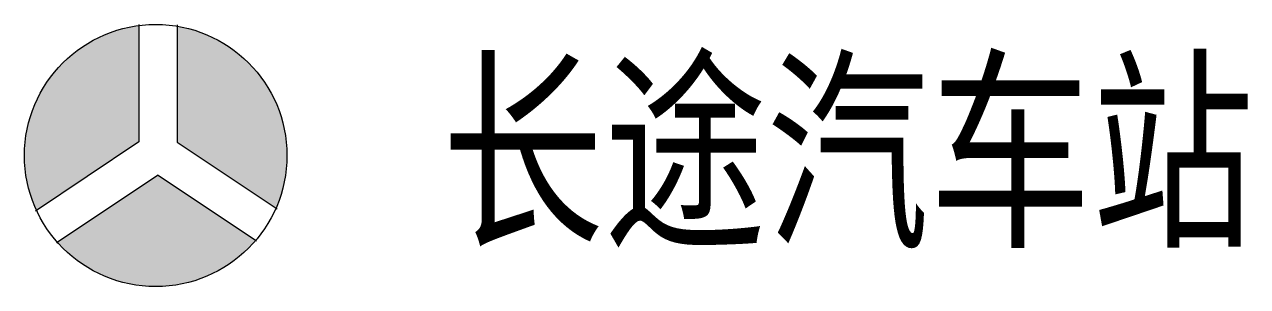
# Model space of a CAD drawing. Header units: millimetres. Extents: x -2.9 to 24.1, y -2.9 to 2.9.
import ezdxf

# ---------------------------------------------------------------- set-up
doc = ezdxf.new("R2010")
doc.units = ezdxf.units.MM
doc.layers.add('设施图块', color=7, linetype='Continuous')
doc.styles.add('设施块标注', font='SIMFANG.TTF', dxfattribs={"width": 0.75})

msp = doc.modelspace()

# ---------------------------------------------------------------- hatches: boundary and pattern name
at = {"layer": '设施图块'}
h = msp.add_hatch(color=5, dxfattribs=at)
h.paths.add_polyline_path([(0.473, 2.853), (0.473, 0.296), (2.65, -1.16, 0.103514), (2.892, 0, 0.366848)])
h.paths.add_polyline_path([(-2.166, -1.917, 0.456317), (2.203, -1.874), (0.05, -0.434)])
h.paths.add_polyline_path([(-2.892, 0, 0.108464), (-2.626, -1.211), (-0.369, 0.299), (-0.369, 2.869, 0.377252)])

# ---------------------------------------------------------------- linework, layer by layer
at = {"layer": '设施图块', "color": 5}
for p, q in [((-0.369, 2.888), (-0.369, 0.299)), ((0.473, 2.88), (0.473, 0.296)), ((-0.369, 0.299), (-2.648, -1.226)), ((0.473, 0.296), (2.674, -1.176)), ((0.05, -0.434), (-2.183, -1.928)), ((0.05, -0.434), (2.217, -1.883))]:
    msp.add_line(p, q, dxfattribs=at)
msp.add_circle((0, 0), 2.892, dxfattribs=at)

# ---------------------------------------------------------------- texts
at = {"layer": '设施图块', "style": '设施块标注', "width": 0.75}
msp.add_attdef('长途汽车站', (6.297, -1.656), '长途汽车站', height=3.5, dxfattribs=at)

doc.saveas('drawing.dxf')
